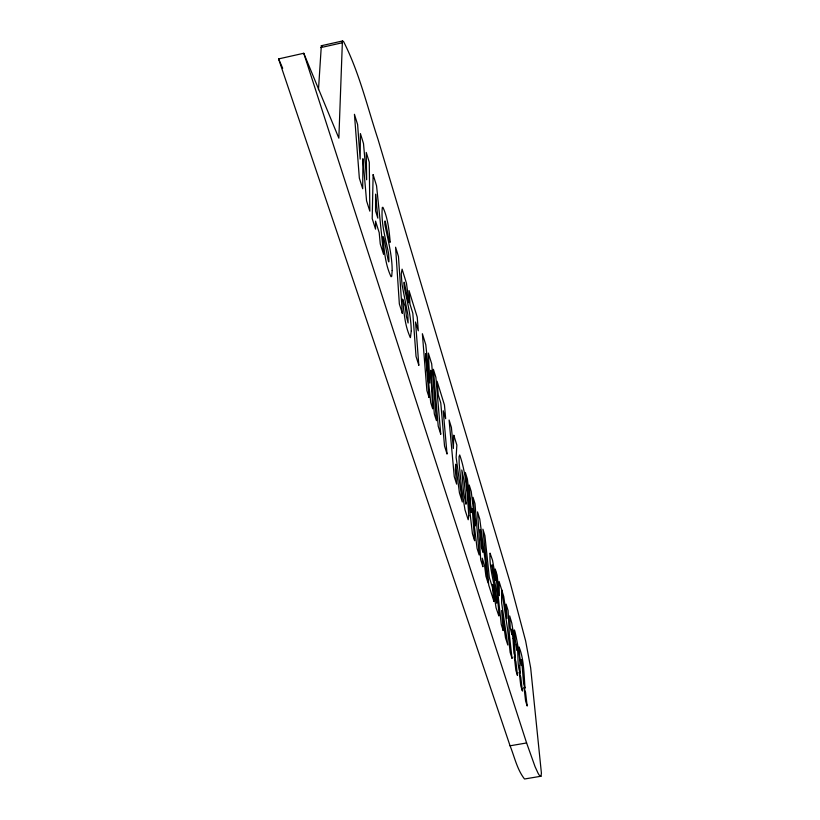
<?xml version="1.0" encoding="UTF-8"?>
<svg xmlns="http://www.w3.org/2000/svg" width="820" height="820" viewBox="0 0 820 820"><rect width="100%" height="100%" fill="white"/><g stroke="black" fill="none" stroke-linecap="round" stroke-linejoin="round"><path stroke-width="1.23" d="M342.411 41L338.855 138.18L303.769 53.269L278.595 58.907L510.071 745.8C514.529 756.891 517.061 769.467 524.513 779L540.964 776.243L541.405 773.147L530.663 667.89L525.64 640.973L510.081 582.292L378.02 139.359C367.216 106.549 359.211 72.252 343.478 41.379L342.411 41L321.327 45.735L318.478 89.677M320.825 47.581L341.991 42.835M510.071 745.8L526.604 742.961L535.081 766.72L538.197 773.485L539.396 775.402L540.964 776.243M321.327 45.735L322.486 46.094M278.595 58.907L282.695 68.285M303.769 53.269L526.604 742.961M375.591 194.32L375.57 210.935L377.846 218.14L375.591 194.32M411.271 330.962L410.42 337.645C404.731 325.735 404.014 312.061 402.599 299.085L405.275 306.741L406.433 316.499L408.104 322.988L407.837 314.777L402.036 284.54L401.236 274.044L402.097 269.165L406.474 283.33L409.088 302.723C407.632 304.025 403.173 271.082 404.086 286.221C407.068 301.022 411.025 315.751 411.271 330.962M519.767 665.512L520.29 673.179C516.436 663.974 519.244 653.673 516.426 644.315L516.846 650.26C509.076 600.568 521.274 656.707 519.767 665.512M512.971 638.483L513.914 652.976L515.421 657.742L513.884 636.084L511.803 623.159L509.681 615.871L510.235 627.956L511.967 634.659L511.772 629.094L512.971 638.483M362.922 158.906L362.707 188.743L359.344 178.155L354.435 114.298L357.612 124.568L360.154 159.1L360.4 133.568L363.506 143.582L366.663 179.775L366.243 152.428L369.277 162.216L369.83 211.15L366.55 200.828L362.922 158.906M468.784 515.626L468.199 519.747L465.001 509.886L461.609 488.802L459.169 463.402L459.056 456.75L459.712 454.956C466.467 474.267 467.277 495.311 468.784 515.626M373.131 174.691L372.208 218.612L375.55 229.139L375.55 221.133L379.199 232.665L380.255 243.919L383.596 254.405L376.544 185.709L373.131 174.691M392.175 270.508L391.724 276.371L391.068 276.75C385.154 264.347 384.221 250.161 382.919 236.642C384.734 235.791 390.299 279.62 388.588 253.626C385.605 238.446 380.736 223.019 382.325 207.409L382.95 207.357C387.932 218.263 389.121 230.481 390.238 242.3C388.721 244.257 384.354 210.012 384.877 224.598C387.901 239.788 392.124 254.887 392.175 270.508M453.829 435.317L453.347 448.478L451.42 427.517L449.093 420.004L454.259 476.635L456.637 484.118L455.336 469.962L455.654 464.233L459.456 492.984L462.316 501.983L456.125 457.334L456.863 445.096L453.829 435.317M519.101 647.205L519.931 659.044L521.602 665.502L521.171 659.546L521.858 662.191L523.601 683.716L525.036 688.257C523.949 674.819 523.99 658.737 519.101 647.205M466.201 502.978L465.985 504.249L463.556 493.035L461.803 469.942L464.171 480.827L466.201 502.978M499.072 614.672L498.847 615.933L496.049 607.774L492.492 584.363L494.265 589.303L496.735 603.161C495.885 586.423 488.966 570.074 490.053 553.111L492.543 560.367L494.665 572.36L495.71 580.478L493.988 575.578L492.01 564.816L492.441 570.361L497.135 593.885L499.072 614.672M402.323 313.322L399.35 303.974L395.588 247.199L398.469 256.516L402.323 313.322M418.815 365.187L416.037 356.444L412.819 313.24L410.01 304.22L409.006 290.557L417.236 317.125L418.292 330.798L415.545 321.983L418.815 365.187M429.075 397.454L426.892 390.586L422.372 333.719L425.785 344.728L429.875 383.053L428.368 353.092L431.699 363.834L436.455 420.65L434.333 413.987L430.715 370.291L432.693 408.821L430.746 402.692L425.559 353.738L429.075 397.454M440.74 434.139L438.198 426.123L433.39 369.308L435.881 377.354L440.74 434.139M447.013 453.849L444.532 446.059L440.77 402.968L438.269 394.912L437.091 381.249L444.45 405.018L445.67 418.671L443.21 410.779L447.013 453.849M474.606 540.616L472.443 533.83L465.34 472.484L467.4 479.146L471.213 512.592L469.214 485.009L471.233 491.528L475.415 525.928L473.017 497.299L475.005 503.716L479.177 555.007L477.066 548.365L472.269 508.687L474.606 540.616M482.867 566.62L480.704 559.814L477.537 511.895L479.782 519.132L488.084 583.01L485.922 576.204L484.599 565.667L482.232 558.174L482.867 566.62M493.927 601.398L488.74 585.07L482.898 529.197L484.907 535.685L489.304 577.434L492.441 587.366L493.927 601.398M503.193 630.529L501.266 624.461L495.218 569.008L497.115 575.138L499.37 595.679L499.093 581.493L501.563 589.488L501.635 602.895L507.805 645.022L505.479 637.714L501.635 610.47L503.193 630.529M512.018 658.265L510.163 652.453L507.539 628.971L501.666 589.836L503.716 596.437L506.955 618.516L506.094 604.114L508.082 610.541L509.374 634.823L512.018 658.265M517.481 675.465L515.872 670.381L514.304 656.646L515.913 661.74L517.481 675.465M522.371 690.819L520.792 685.868L519.214 672.185L520.782 677.156L522.371 690.819M527.137 705.815L525.599 700.977L524 687.355L525.538 692.213L527.137 705.815M482.908 552.024L481.422 547.329L480.1 529.628L482.908 552.024"/></g></svg>
